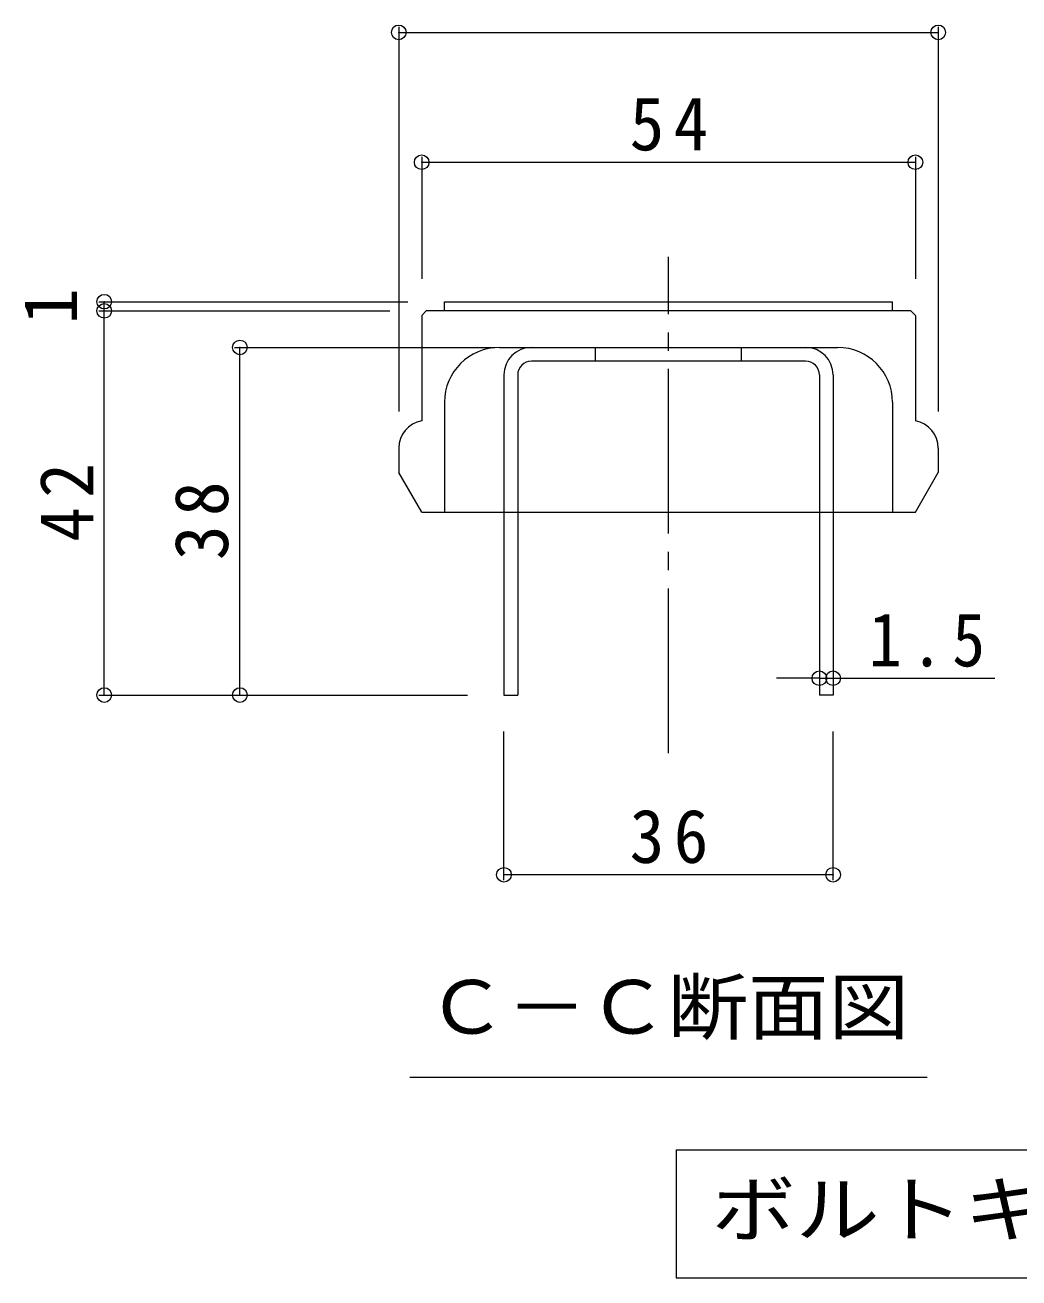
# Model space of a CAD drawing. Units: millimetres on the paper, enlarged 10 times, with parts at other scales. Extents: x -1454 to 1998, y -1938 to 1595.
# Drawn here: x 484 to 1027, y 176 to 861 of the extents above; entities that cross this region are included whole.
import ezdxf
from ezdxf.enums import TextEntityAlignment as Align

# ---------------------------------------------------------------- set-up
doc = ezdxf.new("R2010")
doc.units = ezdxf.units.MM
doc.header["$LTSCALE"] = 10
doc.header["$PDMODE"] = 32
doc.header["$PDSIZE"] = 8
doc.linetypes.add('CHAIN2', pattern=[12, 9, -1, 1, -1])
doc.linetypes.add('DASHED1', pattern=[1.8, 1.2, -0.6])
for name, color, linetype, lineweight in [('D-4', 7, 'Continuous', 9), ('D-5', 7, 'Continuous', 9), ('D-7', 6, 'Continuous', 9), ('D-8', 4, 'Continuous', 9)]:
    doc.layers.add(name, color=color, linetype=linetype, lineweight=lineweight)
doc.styles.add('ＭＳ ゴシック', font='')
doc.styles.get('ＭＳ ゴシック').set_extended_font_data('MS Gothic')

msp = doc.modelspace()

# ---------------------------------------------------------------- linework, layer by layer
at = {"layer": 'D-4'}
for p, q in [((688.29, 860.22), (688.29, 650)), ((688.29, 857.22), (983.29, 857.22)), ((983.29, 860.22), (983.29, 650)), ((700.79, 789.25), (700.79, 722.5)), ((970.79, 789.25), (970.79, 722.51)), ((700.79, 786.25), (970.79, 786.25)), ((524.17, 710.01), (693.29, 710.01)), ((527.17, 705), (527.17, 710.01)), ((524.17, 705), (683.29, 705)), ((527.17, 495), (527.17, 705)), ((598.39, 685), (740.79, 685)), ((601.39, 495), (601.39, 685)), ((918.29, 504.17), (894.76, 504.17)), ((918.29, 504.17), (925.79, 504.17)), ((925.79, 504.17), (1014.33, 504.17)), ((524.17, 495), (725.79, 495)), ((745.79, 393.75), (745.79, 475)), ((925.79, 393.75), (925.79, 475)), ((925.79, 396.75), (745.79, 396.75))]:
    msp.add_line(p, q, dxfattribs=at)
for p in [(688.29, 857.22), (983.29, 857.22), (700.79, 786.25), (970.79, 786.25), (527.17, 710.01), (527.17, 705), (601.39, 685), (918.29, 504.17), (925.79, 504.17), (527.17, 495), (601.39, 495), (745.79, 396.75), (925.79, 396.75)]:
    msp.add_point(p, dxfattribs=at)
at = {"layer": 'D-5'}
for p, q in [((694.29, 286.09), (977.29, 286.09)), ((839.99, 246.36), (839.99, 176.36)), ((839.99, 246.36), (1503.53, 246.36)), ((839.99, 176.36), (1503.53, 176.36))]:
    msp.add_line(p, q, dxfattribs=at)
at = {"layer": 'D-7', "linetype": 'CHAIN2'}
msp.add_line((835.79, 463.22), (835.79, 734.48), dxfattribs=at)
at = {"layer": 'D-7'}
for p, q in [((713.29, 705), (713.29, 710.01)), ((713.29, 710.01), (958.29, 710.01)), ((958.29, 705), (958.29, 710.01)), ((700.79, 702.5), (703.29, 705)), ((700.79, 702.5), (700.79, 644.79)), ((968.29, 705), (703.29, 705)), ((743.29, 685), (928.29, 685)), ((713.29, 655), (713.29, 595)), ((958.29, 655), (958.29, 595)), ((688.29, 630), (688.29, 616.66)), ((983.29, 630), (983.29, 616.66)), ((700.79, 595), (688.29, 616.66)), ((970.79, 595), (983.29, 616.66)), ((700.79, 595), (745.79, 595)), ((753.29, 595), (918.29, 595)), ((925.79, 595), (970.79, 595))]:
    msp.add_line(p, q, dxfattribs=at)
at = {"layer": 'D-7', "linetype": 'DASHED1'}
for p, q in [((745.79, 595), (753.29, 595)), ((918.29, 595), (925.79, 595))]:
    msp.add_line(p, q, dxfattribs=at)
at = {"layer": 'D-7'}
msp.add_lwpolyline([(968.29, 705), (970.79, 702.51), (970.79, 644.79)], dxfattribs=at)
for centre, radius, start, end in [((743.29, 655), 30, 90, 180), ((928.29, 655), 30, 0, 90), ((703.29, 630), 15, 99.59386, 180), ((968.29, 630), 15, 0, 80.40614)]:
    msp.add_arc(centre, radius, start, end, dxfattribs=at)
at = {"layer": 'D-8'}
for p, q in [((760.79, 685), (910.79, 685)), ((795.79, 677.5), (795.79, 685)), ((875.79, 677.5), (875.79, 685)), ((910.79, 677.5), (760.79, 677.5)), ((745.79, 670), (745.79, 495)), ((753.29, 670), (753.29, 495)), ((918.29, 670), (918.29, 495)), ((925.79, 670), (925.79, 495)), ((745.79, 495), (753.29, 495)), ((925.79, 495), (918.29, 495))]:
    msp.add_line(p, q, dxfattribs=at)
for centre, radius, start, end in [((760.79, 670), 15, 90, 180), ((910.79, 670), 15, 0, 90), ((760.79, 670), 7.5, 90, 180), ((910.79, 670), 7.5, 0, 90)]:
    msp.add_arc(centre, radius, start, end, dxfattribs=at)

# ---------------------------------------------------------------- texts
at = {"layer": 'D-4', "color": 2, "style": 'ＭＳ ゴシック'}
msp.add_text('1', height=29.33, rotation=90, dxfattribs=at).set_placement((521.17, 697.5), align=Align.BOTTOM_LEFT)
at = {"layer": 'D-4', "color": 2, "char_height": 29.33, "attachment_point": 7, "style": 'ＭＳ ゴシック'}
for s, insert in [('\\T1.27;\\W0.95;54', (814.54, 792.25)), ('\\T1.27;\\W0.9;1.5', (945.35, 510.17)), ('\\T1.27;\\W0.95;36', (814.54, 402.75))]:
    msp.add_mtext(s, dxfattribs=dict(at, insert=insert))
at = {"layer": 'D-4', "color": 2, "char_height": 29.33, "attachment_point": 7, "rotation": 90, "style": 'ＭＳ ゴシック'}
for s, insert in [('\\T1.27;\\W0.95;42', (521.17, 578.75)), ('\\T1.27;\\W0.95;38', (595.39, 568.75))]:
    msp.add_mtext(s, dxfattribs=dict(at, insert=insert))
at = {"layer": 'D-5', "color": 2, "style": 'ＭＳ ゴシック'}
for s, width, p in [('Ｃ－Ｃ断面図', 1.1, (703.29, 301.09)), ('ボルトキャップＨＣ－Ｌ詳細図', 1.15, (859.26, 190.36))]:
    msp.add_text(s, height=29.33, dxfattribs=dict(at, width=width)).set_placement(p, align=Align.BOTTOM_LEFT)

doc.saveas('drawing.dxf')
